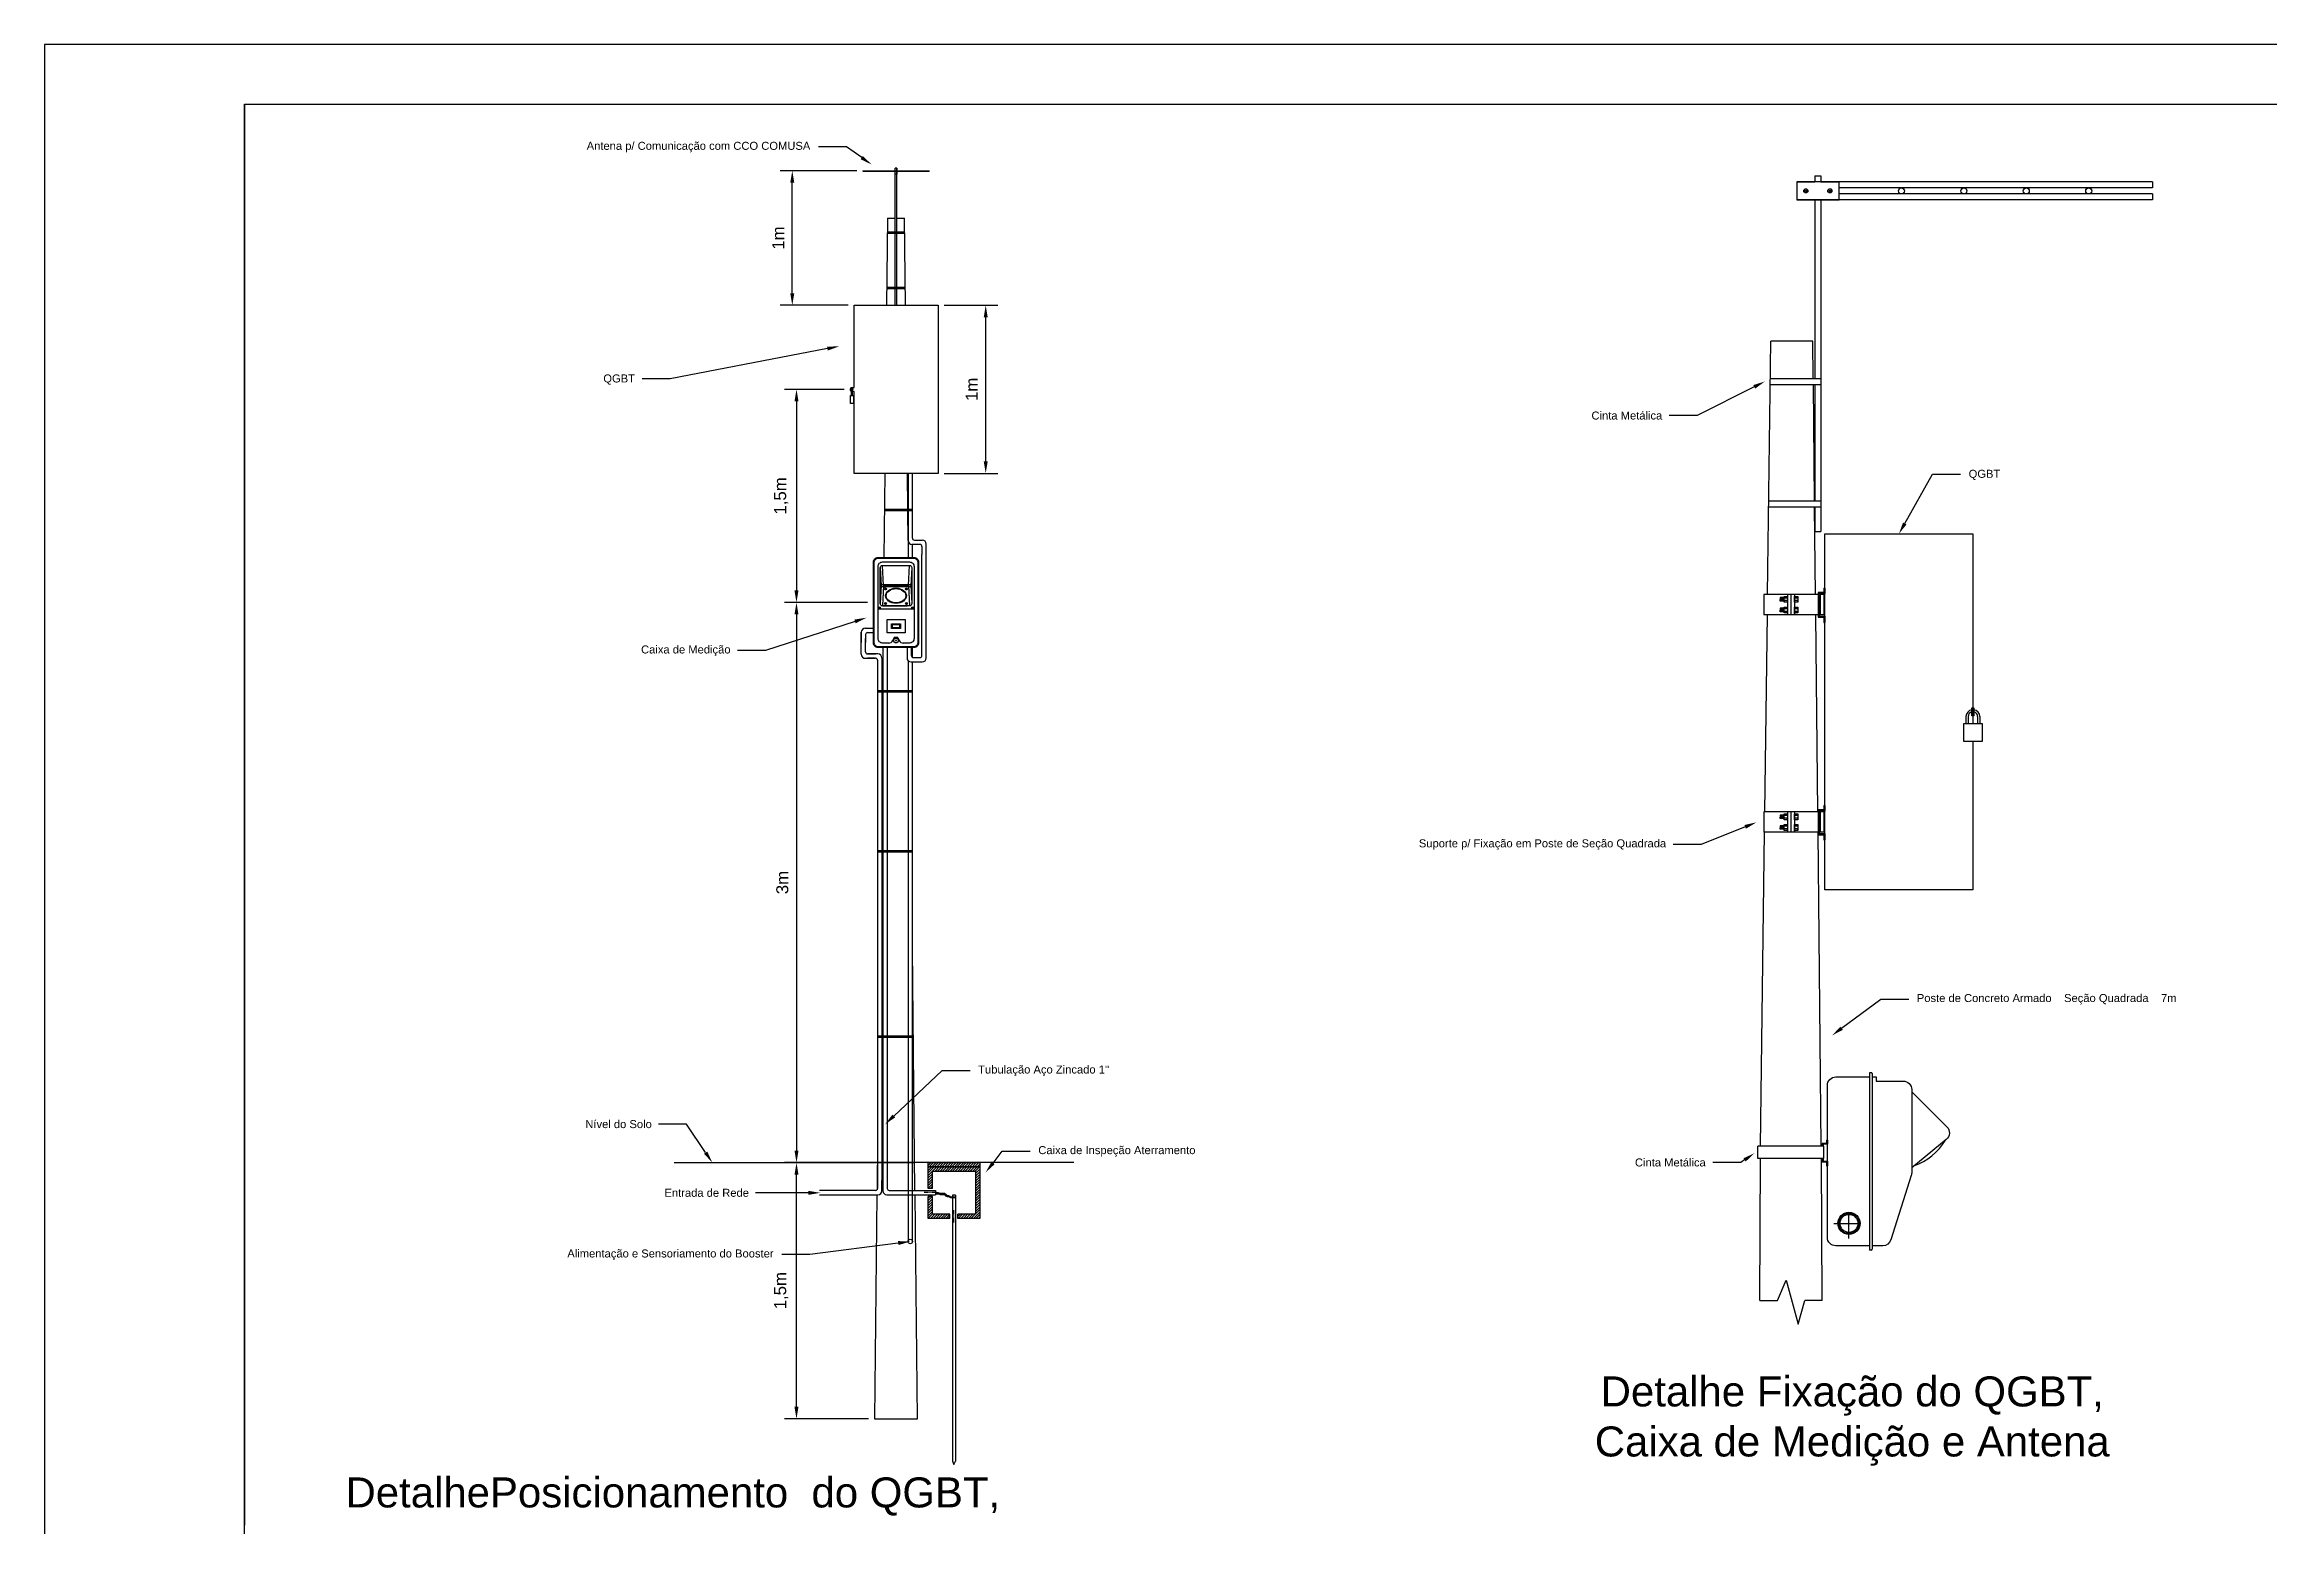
# Model space of a CAD drawing. Header units: millimetres. Extents: x 100 to 940, y 100 to 694.
# Drawn here: x 100 to 656, y 324 to 694 of the extents above; entities that cross this region are included whole.
import ezdxf
from ezdxf import colors
from ezdxf.entities.mleader import LeaderData, LeaderLine
from ezdxf.enums import TextEntityAlignment as Align
from ezdxf.math import Vec2, Vec3

# ---------------------------------------------------------------- set-up
doc = ezdxf.new("R2010")
doc.units = ezdxf.units.MM
doc.linetypes.add('CENTER', pattern=[2, 1.25, -0.25, 0.25, -0.25])
doc.layers.add('TXT', color=2, linetype='Continuous')
doc.styles.add('Annotative', font='Arial Regular.ttf')
doc.styles.add('Notes', font='Arial Regular.ttf', dxfattribs={"height": 3})
doc.styles.get("Standard").update_dxf_attribs({"font": 'Arial Regular.ttf'})
doc.dimstyles.new('Electrical-Metric', dxfattribs={"dimtxt": 3, "dimasz": 3, "dimexe": 3, "dimexo": 1.5, "dimgap": 2, "dimtad": 1, "dimzin": 3, "dimdsep": 46, "dimtxsty": 'Standard', "dimcen": 3, "dimazin": 2, "dimtfac": 1, "dimtofl": 0, "dimtmove": 0, "dimatfit": 3, "dimfxl": 1, "dimfrac": 1, "dimtolj": 1, "dimtzin": 0, "dimarcsym": 0})
pattern_1 = [(45, (-121.57084, 6.61905), (-0.31430896, 0.31430896), [])]

# ---------------------------------------------------------------- blocks, each defined once
blk = doc.blocks.new('*D48')
at = {"color": 0, "linetype": 'Continuous', "lineweight": -2, "transparency": 16777216}
for p, q in [((305.99, 414.58), (284.96, 414.58)), ((287.96, 353.58), (287.96, 411.58)), ((305.99, 350.58), (284.96, 350.58))]:
    blk.add_line(p, q, dxfattribs=at)
at = {"color": 0, "linetype": 'Continuous', "transparency": 16777216}
for points in [[(287.46, 411.58), (288.46, 411.58), (287.96, 414.58)], [(287.46, 353.58), (288.46, 353.58), (287.96, 350.58)]]:
    blk.add_solid(points, dxfattribs=at)
at = {"layer": 'Defpoints', "color": 0, "linetype": 'Continuous', "transparency": 16777216}
for p in [(287.96, 414.58), (307.49, 414.58), (307.49, 350.58)]:
    blk.add_point(p, dxfattribs=at)
at = {"color": 0, "linetype": 'Continuous', "transparency": 16777216, "insert": (284.16, 382.58), "char_height": 3, "attachment_point": 5, "rotation": 90}
blk.add_mtext('\\A1;1,5m', dxfattribs=at)
blk = doc.blocks.new('*D49')
at = {"color": 0, "linetype": 'Continuous', "lineweight": -2, "transparency": 16777216}
for p, q in [((305.71, 554.53), (284.96, 554.53)), ((287.96, 551.53), (287.96, 417.58)), ((305.71, 414.58), (284.96, 414.58))]:
    blk.add_line(p, q, dxfattribs=at)
at = {"color": 0, "linetype": 'Continuous', "transparency": 16777216}
for points in [[(287.46, 551.53), (288.46, 551.53), (287.96, 554.53)], [(287.46, 417.58), (288.46, 417.58), (287.96, 414.58)]]:
    blk.add_solid(points, dxfattribs=at)
at = {"layer": 'Defpoints', "color": 0, "linetype": 'Continuous', "transparency": 16777216}
for p in [(307.21, 554.53), (287.96, 414.58), (307.21, 414.58)]:
    blk.add_point(p, dxfattribs=at)
at = {"color": 0, "linetype": 'Continuous', "transparency": 16777216, "insert": (284.43, 484.55), "char_height": 3, "attachment_point": 5, "rotation": 90}
blk.add_mtext('\\A1;3m', dxfattribs=at)
blk = doc.blocks.new('*D50')
at = {"color": 0, "linetype": 'Continuous', "lineweight": -2, "transparency": 16777216}
for p, q in [((299.84, 607.78), (284.96, 607.78)), ((287.96, 604.78), (287.96, 557.53)), ((299.84, 554.53), (284.96, 554.53))]:
    blk.add_line(p, q, dxfattribs=at)
at = {"color": 0, "linetype": 'Continuous', "transparency": 16777216}
for points in [[(287.46, 604.78), (288.46, 604.78), (287.96, 607.78)], [(287.46, 557.53), (288.46, 557.53), (287.96, 554.53)]]:
    blk.add_solid(points, dxfattribs=at)
at = {"layer": 'Defpoints', "color": 0, "linetype": 'Continuous', "transparency": 16777216}
for p in [(301.34, 607.78), (287.96, 554.53), (301.34, 554.53)]:
    blk.add_point(p, dxfattribs=at)
at = {"color": 0, "linetype": 'Continuous', "transparency": 16777216, "insert": (284.16, 581.15), "char_height": 3, "attachment_point": 5, "rotation": 90}
blk.add_mtext('\\A1;1,5m', dxfattribs=at)
blk = doc.blocks.new('*D51')
at = {"color": 0, "linetype": 'Continuous', "lineweight": -2, "transparency": 16777216}
for p, q in [((303.04, 662.39), (283.91, 662.39)), ((286.91, 631.78), (286.91, 659.39)), ((300.84, 628.78), (283.91, 628.78))]:
    blk.add_line(p, q, dxfattribs=at)
at = {"color": 0, "linetype": 'Continuous', "transparency": 16777216}
for points in [[(286.41, 659.39), (287.41, 659.39), (286.91, 662.39)], [(286.41, 631.78), (287.41, 631.78), (286.91, 628.78)]]:
    blk.add_solid(points, dxfattribs=at)
at = {"layer": 'Defpoints', "color": 0, "linetype": 'Continuous', "transparency": 16777216}
for p in [(286.91, 662.39), (304.54, 662.39), (302.34, 628.78)]:
    blk.add_point(p, dxfattribs=at)
at = {"color": 0, "linetype": 'Continuous', "transparency": 16777216, "insert": (283.4, 645.58), "char_height": 3, "attachment_point": 5, "rotation": 90}
blk.add_mtext('\\A1;1m', dxfattribs=at)
blk = doc.blocks.new('*D52')
at = {"color": 0, "linetype": 'Continuous', "lineweight": -2, "transparency": 16777216}
for p, q in [((324.84, 628.78), (338.26, 628.78)), ((335.26, 589.78), (335.26, 625.78)), ((324.84, 586.78), (338.26, 586.78))]:
    blk.add_line(p, q, dxfattribs=at)
at = {"color": 0, "linetype": 'Continuous', "transparency": 16777216}
for points in [[(334.76, 625.78), (335.76, 625.78), (335.26, 628.78)], [(334.76, 589.78), (335.76, 589.78), (335.26, 586.78)]]:
    blk.add_solid(points, dxfattribs=at)
at = {"layer": 'Defpoints', "color": 0, "linetype": 'Continuous', "transparency": 16777216}
for p in [(323.34, 628.78), (335.26, 628.78), (323.34, 586.78)]:
    blk.add_point(p, dxfattribs=at)
at = {"color": 0, "linetype": 'Continuous', "transparency": 16777216, "insert": (331.75, 607.78), "char_height": 3, "attachment_point": 5, "rotation": 90}
blk.add_mtext('\\A1;1m', dxfattribs=at)

msp = doc.modelspace()

# ---------------------------------------------------------------- hatches: boundary and pattern name
at = {"linetype": 'Continuous'}
h = msp.add_hatch(dxfattribs=at)
h.set_pattern_fill('ANSI31', color=256, scale=0.14)
h.set_pattern_definition(pattern_1)
h.paths.add_polyline_path([(320.897, 414.575), (320.897, 413.515), (333.747, 413.515), (333.747, 414.575)])
h = msp.add_hatch(dxfattribs=at)
h.set_pattern_fill('ANSI31', color=256, scale=0.14)
h.set_pattern_definition(pattern_1)
h.paths.add_polyline_path([(320.897, 413.495), (320.897, 408.08), (321.967, 408.08), (321.967, 412.435), (332.677, 412.435), (332.677, 401.725), (328.322, 401.725), (328.322, 400.655), (333.747, 400.655), (333.747, 413.495)])
h.paths.add_polyline_path([(321.967, 401.725), (321.967, 406.08), (320.897, 406.08), (320.897, 400.655), (326.322, 400.655), (326.322, 401.725)], flags=17)

# ---------------------------------------------------------------- linework, layer by layer
for p, q in [((150, 679), (150, 324)), ((304.536, 662.391), (321.114, 662.391)), ((304.536, 662.391), (304.536, 662.308)), ((304.536, 662.308), (321.114, 662.308)), ((313.063, 663.075), (312.586, 663.075)), ((312.586, 662.391), (312.586, 663.075)), ((312.586, 662.391), (312.586, 663.075)), ((312.586, 661.541), (312.586, 662.308)), ((312.586, 647.018), (312.586, 662.308)), ((313.063, 661.541), (312.586, 661.541)), ((313.063, 663.075), (313.063, 662.391)), ((313.063, 662.391), (313.063, 663.075)), ((313.063, 662.308), (313.063, 661.541)), ((313.063, 647.018), (313.063, 662.308)), ((321.114, 662.391), (321.114, 662.308)), ((626.85, 659.592), (537.974, 659.592)), ((537.974, 659.592), (537.974, 658.092)), ((537.974, 659.592), (537.974, 655.092)), ((537.974, 659.592), (542.511, 659.592)), ((537.974, 656.592), (537.974, 655.092)), ((539.742, 657.542), (540.042, 657.842)), ((540.042, 656.842), (539.742, 657.142)), ((540.442, 657.842), (540.742, 657.542)), ((540.742, 657.142), (540.442, 656.842)), ((542.511, 661.143), (542.511, 659.592)), ((542.511, 661.143), (544.011, 661.143)), ((544.011, 661.143), (544.011, 659.592)), ((544.011, 659.592), (548.549, 659.592)), ((545.78, 657.542), (546.08, 657.842)), ((546.08, 656.842), (545.78, 657.142)), ((546.48, 657.842), (546.78, 657.542)), ((546.78, 657.142), (546.48, 656.842)), ((548.549, 655.092), (548.549, 659.592)), ((626.85, 658.092), (548.549, 658.092)), ((626.85, 656.592), (548.549, 656.592)), ((626.85, 659.592), (626.85, 658.092)), ((626.85, 656.592), (626.85, 655.092)), ((310.686, 650.575), (310.454, 628.775)), ((310.686, 650.575), (312.586, 650.575)), ((313.063, 650.575), (314.986, 650.575)), ((315.219, 628.775), (314.986, 650.575)), ((626.85, 655.092), (537.974, 655.092)), ((537.974, 655.092), (548.549, 655.092)), ((542.511, 655.092), (544.011, 655.092)), ((542.511, 655.092), (542.511, 610.496)), ((544.011, 655.092), (544.011, 572.267)), ((315.028, 646.678), (310.645, 646.678)), ((315.024, 647.018), (310.648, 647.018)), ((312.586, 633.206), (312.586, 646.678)), ((313.063, 633.206), (313.063, 646.678)), ((315.175, 632.866), (310.497, 632.866)), ((315.171, 633.206), (310.501, 633.206)), ((312.586, 628.775), (312.586, 632.866)), ((313.063, 628.775), (313.063, 632.866)), ((530.702, 556.514), (531.511, 619.837)), ((542.018, 619.837), (531.511, 619.837)), ((542.115, 610.496), (542.018, 619.837)), ((301.686, 606.275), (301.686, 607.775)), ((301.986, 606.275), (301.986, 607.775)), ((531.373, 608.996), (544.011, 608.996)), ((531.392, 610.496), (544.011, 610.496)), ((542.431, 579.965), (542.131, 608.996)), ((542.511, 608.996), (542.511, 579.965)), ((310.006, 586.775), (309.782, 565.775)), ((315.763, 577.772), (315.667, 586.775)), ((315.845, 586.775), (315.845, 577.772)), ((315.845, 586.775), (315.845, 577.772)), ((316.933, 570.612), (316.933, 586.775)), ((316.933, 570.612), (316.933, 586.775)), ((530.982, 578.465), (544.011, 578.465)), ((531.001, 579.965), (544.011, 579.965)), ((542.674, 556.514), (542.447, 578.465)), ((542.511, 578.465), (542.511, 572.267)), ((316.933, 577.432), (309.906, 577.432)), ((316.933, 577.772), (309.91, 577.772)), ((315.845, 570.024), (315.766, 577.432)), ((315.845, 577.432), (315.845, 565.775)), ((315.845, 577.432), (315.845, 570.024)), ((318.816, 569.022), (316.816, 569.022)), ((316.933, 565.775), (316.933, 569.022)), ((317.433, 570.112), (319.433, 570.112)), ((319.316, 568.522), (319.316, 566.522)), ((320.404, 566.522), (320.404, 569.11)), ((542.511, 572.267), (544.011, 572.267)), ((308.899, 563.244), (309.124, 558.744)), ((309.686, 558.744), (309.433, 563.806)), ((315.986, 558.74), (316.239, 563.806)), ((316.774, 563.244), (316.549, 558.744)), ((319.316, 543.275), (319.316, 566.522)), ((320.404, 543.275), (320.404, 566.522)), ((309.124, 558.744), (308.899, 554.244)), ((309.686, 558.744), (309.433, 553.682)), ((309.672, 558.462), (310.235, 558.462)), ((315.986, 558.74), (309.686, 558.744)), ((316, 558.459), (315.438, 558.459)), ((315.986, 558.74), (316.239, 553.682)), ((316.549, 558.74), (316.774, 554.244)), ((543.296, 556.514), (529.749, 556.514)), ((529.749, 556.514), (529.749, 551.445)), ((535.635, 556.514), (535.635, 551.445)), ((535.635, 556.514), (535.635, 551.445)), ((535.635, 556.044), (535.635, 555.644)), ((536.523, 556.514), (536.523, 551.445)), ((536.523, 556.514), (536.523, 551.445)), ((537.411, 556.514), (537.411, 551.445)), ((538.211, 556.044), (538.211, 555.644)), ((544.703, 557.017), (543.296, 557.017)), ((543.296, 557.017), (543.296, 550.829)), ((544.984, 556.736), (543.578, 556.736)), ((543.578, 556.736), (543.578, 551.111)), ((544.718, 556.514), (543.578, 556.514)), ((543.83, 556.514), (543.83, 551.445)), ((544.703, 558.142), (544.703, 557.017)), ((544.703, 558.142), (544.984, 558.142)), ((544.718, 556.514), (544.718, 551.445)), ((544.984, 558.142), (544.984, 556.736)), ((317.336, 552.838), (308.336, 552.838)), ((309.433, 553.682), (315.62, 553.682)), ((309.433, 553.682), (309.995, 553.682)), ((316.211, 553.682), (315.649, 553.682)), ((317.336, 554.525), (317.336, 551.15)), ((543.296, 551.445), (529.749, 551.445)), ((530.007, 502.182), (530.637, 551.445)), ((534.835, 555.744), (533.835, 555.744)), ((533.835, 555.744), (533.835, 554.883)), ((533.835, 554.883), (533.945, 555.744)), ((534.835, 554.883), (533.835, 554.883)), ((534.836, 553.076), (533.836, 553.076)), ((533.836, 553.076), (533.836, 552.215)), ((533.836, 552.215), (533.946, 553.076)), ((534.836, 552.215), (533.836, 552.215)), ((533.914, 554.883), (534.023, 555.744)), ((533.915, 552.215), (534.025, 553.076)), ((534.003, 554.883), (534.112, 555.744)), ((534.004, 552.215), (534.114, 553.076)), ((534.092, 554.883), (534.201, 555.744)), ((534.093, 552.215), (534.203, 553.076)), ((534.173, 554.883), (534.283, 555.744)), ((534.174, 552.215), (534.284, 553.076)), ((534.266, 554.883), (534.375, 555.744)), ((534.267, 552.215), (534.377, 553.076)), ((534.335, 554.883), (534.445, 555.744)), ((534.336, 552.215), (534.446, 553.076)), ((534.413, 554.883), (534.523, 555.744)), ((534.414, 552.215), (534.524, 553.076)), ((534.494, 554.883), (534.604, 555.744)), ((534.496, 552.215), (534.605, 553.076)), ((534.587, 554.883), (534.697, 555.744)), ((534.589, 552.215), (534.698, 553.076)), ((534.668, 554.883), (534.778, 555.744)), ((534.67, 552.215), (534.78, 553.076)), ((534.753, 554.883), (534.835, 555.522)), ((534.755, 552.215), (534.836, 552.854)), ((534.833, 555.644), (534.835, 555.744)), ((534.835, 555.644), (534.835, 555.744)), ((534.835, 555.644), (534.836, 555.744)), ((535.635, 555.644), (534.835, 555.644)), ((535.635, 554.983), (534.835, 554.983)), ((534.835, 554.983), (534.835, 554.883)), ((534.835, 552.976), (534.836, 553.076)), ((535.635, 552.976), (534.835, 552.976)), ((535.635, 552.315), (534.835, 552.315)), ((534.836, 552.976), (534.836, 553.076)), ((534.836, 552.315), (534.836, 552.215)), ((535.635, 554.583), (535.635, 554.983)), ((535.635, 553.376), (535.635, 552.976)), ((535.635, 551.915), (535.635, 552.315)), ((538.211, 555.644), (537.411, 555.644)), ((538.211, 554.983), (537.411, 554.983)), ((538.211, 552.976), (537.411, 552.976)), ((537.411, 551.445), (537.411, 552.645)), ((538.211, 552.315), (537.411, 552.315)), ((538.211, 554.583), (538.211, 554.983)), ((538.211, 553.376), (538.211, 552.976)), ((538.211, 551.915), (538.211, 552.315)), ((543.238, 502.182), (542.727, 551.445)), ((543.296, 550.829), (544.703, 550.829)), ((544.718, 551.445), (543.578, 551.445)), ((543.578, 551.111), (544.984, 551.111)), ((544.703, 550.829), (544.703, 549.518)), ((544.984, 551.111), (544.984, 549.518)), ((304.143, 541.578), (304.145, 547.083)), ((304.145, 547.083), (304.145, 544.495)), ((305.145, 548.083), (307.211, 548.083)), ((305.231, 542.166), (305.233, 545.495)), ((305.233, 546.495), (305.233, 544.495)), ((305.733, 546.995), (307.211, 546.995)), ((312.386, 545.767), (312.021, 545.027)), ((313.286, 545.767), (312.386, 545.767)), ((313.286, 545.767), (313.651, 545.027)), ((544.703, 549.518), (544.984, 549.518)), ((304.143, 542.754), (304.143, 544.754)), ((305.143, 540.578), (307.731, 540.578)), ((305.231, 542.166), (305.231, 544.754)), ((308.318, 541.666), (305.73, 541.666)), ((307.73, 540.578), (305.73, 540.578)), ((305.731, 541.666), (307.731, 541.666)), ((308.23, 540.078), (308.23, 408.124)), ((309.318, 540.666), (309.318, 532.485)), ((309.542, 543.275), (309.426, 532.485)), ((309.542, 543.275), (309.542, 532.485)), ((310.63, 543.275), (310.63, 532.485)), ((315.587, 543.275), (315.587, 540.687)), ((315.845, 540.016), (315.845, 532.485)), ((316.587, 539.687), (319.175, 539.687)), ((316.675, 541.275), (316.675, 543.275)), ((316.816, 539.687), (319.404, 539.687)), ((316.933, 540.837), (316.933, 543.275)), ((316.933, 446.21), (316.933, 539.687)), ((317.175, 540.775), (318.816, 540.775)), ((319.316, 541.275), (319.316, 543.275)), ((320.404, 540.687), (320.404, 543.275)), ((316.933, 532.485), (308.23, 532.485)), ((316.933, 532.145), (308.23, 532.145)), ((309.423, 532.145), (309.318, 522.305)), ((309.318, 532.145), (309.318, 492.483)), ((309.542, 532.145), (309.542, 492.483)), ((310.63, 532.145), (310.63, 492.483)), ((315.845, 532.145), (315.845, 492.483)), ((581.997, 526.187), (581.997, 528.237)), ((580.275, 526.023), (580.275, 524.283)), ((580.808, 526.023), (580.808, 524.283)), ((583.186, 526.023), (583.186, 524.283)), ((583.719, 526.023), (583.719, 524.283)), ((543.296, 502.182), (529.749, 502.182)), ((529.749, 502.182), (529.749, 497.114)), ((534.835, 501.413), (533.835, 501.413)), ((533.835, 501.413), (533.835, 500.552)), ((533.835, 500.552), (533.945, 501.413)), ((534.835, 500.552), (533.835, 500.552)), ((533.914, 500.552), (534.023, 501.413)), ((534.003, 500.552), (534.112, 501.413)), ((534.092, 500.552), (534.201, 501.413)), ((534.173, 500.552), (534.283, 501.413)), ((534.266, 500.552), (534.375, 501.413)), ((534.335, 500.552), (534.445, 501.413)), ((534.413, 500.552), (534.523, 501.413)), ((534.494, 500.552), (534.604, 501.413)), ((534.587, 500.552), (534.697, 501.413)), ((534.668, 500.552), (534.778, 501.413)), ((534.753, 500.552), (534.835, 501.19)), ((534.833, 501.313), (534.835, 501.413)), ((534.835, 501.313), (534.835, 501.413)), ((534.835, 501.313), (534.836, 501.413)), ((535.635, 501.313), (534.835, 501.313)), ((535.635, 500.652), (534.835, 500.652)), ((534.835, 500.652), (534.835, 500.552)), ((535.635, 502.182), (535.635, 497.114)), ((535.635, 502.182), (535.635, 497.114)), ((535.635, 501.713), (535.635, 501.313)), ((535.635, 500.252), (535.635, 500.652)), ((536.523, 502.182), (536.523, 497.114)), ((536.523, 502.182), (536.523, 497.114)), ((537.411, 502.182), (537.411, 497.114)), ((538.211, 501.313), (537.411, 501.313)), ((538.211, 500.652), (537.411, 500.652)), ((538.211, 501.713), (538.211, 501.313)), ((538.211, 500.252), (538.211, 500.652)), ((544.703, 502.686), (543.296, 502.686)), ((543.296, 502.686), (543.296, 496.498)), ((544.703, 502.686), (543.296, 502.686)), ((543.296, 502.686), (543.296, 496.498)), ((544.984, 502.404), (543.578, 502.404)), ((543.578, 502.404), (543.578, 496.779)), ((544.984, 502.404), (543.578, 502.404)), ((543.578, 502.404), (543.578, 496.779)), ((544.718, 502.182), (543.578, 502.182)), ((543.83, 502.182), (543.83, 497.114)), ((544.703, 503.811), (544.703, 502.686)), ((544.703, 503.811), (544.984, 503.811)), ((544.703, 503.811), (544.703, 502.686)), ((544.703, 503.811), (544.984, 503.811)), ((544.718, 502.182), (544.718, 497.114)), ((544.984, 503.811), (544.984, 502.404)), ((544.984, 503.811), (544.984, 502.404)), ((528.939, 418.649), (529.942, 497.114)), ((543.296, 497.114), (529.749, 497.114)), ((534.836, 498.744), (533.836, 498.744)), ((533.836, 498.744), (533.836, 497.884)), ((533.836, 497.884), (533.946, 498.744)), ((534.836, 497.884), (533.836, 497.884)), ((533.915, 497.884), (534.025, 498.744)), ((534.004, 497.884), (534.114, 498.744)), ((534.093, 497.884), (534.203, 498.744)), ((534.174, 497.884), (534.284, 498.744)), ((534.267, 497.884), (534.377, 498.744)), ((534.336, 497.884), (534.446, 498.744)), ((534.414, 497.884), (534.524, 498.744)), ((534.496, 497.884), (534.605, 498.744)), ((534.589, 497.884), (534.698, 498.744)), ((534.67, 497.884), (534.78, 498.744)), ((534.755, 497.884), (534.836, 498.522)), ((534.835, 498.644), (534.836, 498.744)), ((535.635, 498.644), (534.835, 498.644)), ((535.635, 497.984), (534.835, 497.984)), ((534.836, 498.644), (534.836, 498.744)), ((534.836, 497.984), (534.836, 497.884)), ((535.635, 499.044), (535.635, 498.644)), ((535.635, 497.584), (535.635, 497.984)), ((538.211, 498.644), (537.411, 498.644)), ((537.411, 497.114), (537.411, 498.314)), ((538.211, 497.984), (537.411, 497.984)), ((538.211, 499.044), (538.211, 498.644)), ((538.211, 497.584), (538.211, 497.984)), ((544.103, 418.649), (543.29, 497.114)), ((543.296, 496.498), (544.703, 496.498)), ((543.296, 496.498), (544.703, 496.498)), ((544.718, 497.114), (543.578, 497.114)), ((543.578, 496.779), (544.984, 496.779)), ((543.578, 496.779), (544.984, 496.779)), ((544.703, 496.498), (544.703, 495.187)), ((544.703, 496.498), (544.703, 495.187)), ((544.703, 495.187), (544.984, 495.187)), ((544.703, 495.187), (544.984, 495.187)), ((544.984, 496.779), (544.984, 495.187)), ((544.984, 496.779), (544.984, 495.187)), ((316.933, 492.483), (308.23, 492.483)), ((316.933, 492.143), (308.23, 492.143)), ((309.318, 492.143), (309.318, 446.21)), ((309.542, 492.143), (309.542, 446.21)), ((310.63, 492.143), (310.63, 446.21)), ((315.845, 492.143), (315.845, 446.21)), ((317.578, 407.624), (316.933, 468.024)), ((317.166, 446.21), (308.23, 446.21)), ((317.17, 445.87), (308.23, 445.87)), ((309.318, 445.87), (309.318, 408.124)), ((309.542, 445.87), (309.542, 407.536)), ((310.63, 445.87), (310.63, 408.124)), ((315.845, 445.87), (315.845, 394.868)), ((316.933, 394.868), (316.933, 445.87)), ((556.167, 437.042), (556.167, 392.746)), ((556.589, 437.042), (556.167, 437.042)), ((556.8, 436.831), (556.8, 392.956)), ((556.8, 435.988), (557.854, 435.988)), ((557.854, 435.988), (557.854, 434.933)), ((308.23, 420.305), (308.096, 407.784)), ((544.763, 418.649), (528.269, 418.649)), ((528.269, 415.612), (528.269, 418.649)), ((545.409, 419.378), (544.354, 419.378)), ((544.354, 419.378), (544.354, 418.649)), ((545.62, 419.167), (544.565, 419.167)), ((544.565, 419.167), (544.565, 418.649)), ((544.763, 415.612), (544.763, 418.649)), ((545.409, 420.222), (545.409, 419.378)), ((545.409, 420.222), (545.62, 420.222)), ((545.62, 420.222), (545.62, 419.167)), ((257.386, 414.575), (317.503, 414.575)), ((357.256, 414.575), (293.695, 414.575)), ((544.763, 415.612), (528.269, 415.612)), ((528.739, 380.146), (528.923, 415.612)), ((544.354, 380.146), (544.123, 415.612)), ((544.354, 415.612), (544.354, 414.738)), ((544.354, 414.738), (545.409, 414.738)), ((544.565, 415.612), (544.565, 414.948)), ((544.565, 414.948), (545.62, 414.948)), ((545.409, 414.738), (545.409, 413.754)), ((545.409, 413.754), (545.62, 413.754)), ((545.62, 414.948), (545.62, 413.754)), ((307.73, 407.624), (293.695, 407.624)), ((293.695, 406.536), (308.318, 406.536)), ((308.083, 406.536), (307.486, 350.575)), ((308.23, 408.124), (308.23, 410.124)), ((309.318, 407.536), (309.318, 410.124)), ((310.542, 406.536), (322.683, 406.536)), ((311.13, 407.624), (322.683, 407.624)), ((318.186, 350.575), (317.589, 406.536)), ((321.967, 408.08), (320.897, 408.08)), ((321.967, 406.08), (320.897, 406.08)), ((322.683, 407.624), (322.683, 406.536)), ((322.683, 407.213), (322.967, 407.08)), ((322.683, 406.899), (322.985, 406.754)), ((322.967, 407.08), (323.412, 407.08)), ((322.985, 406.754), (323.232, 406.754)), ((323.232, 406.754), (323.501, 406.754)), ((323.412, 407.08), (323.815, 406.933)), ((323.501, 406.754), (323.871, 406.574)), ((323.815, 406.933), (324.118, 406.933)), ((323.871, 406.574), (324.23, 406.574)), ((324.118, 406.933), (324.511, 406.933)), ((324.23, 406.574), (324.488, 406.574)), ((324.488, 406.574), (324.926, 406.574)), ((324.511, 406.933), (324.926, 406.933)), ((324.926, 406.933), (325.419, 406.529)), ((324.926, 406.574), (325.229, 406.272)), ((325.229, 406.272), (325.621, 406.126)), ((325.419, 406.529), (325.649, 406.341)), ((325.621, 406.126), (325.879, 406.126)), ((325.649, 406.341), (325.991, 406.341)), ((325.879, 406.126), (326.26, 405.947)), ((325.991, 406.341), (326.305, 406.193)), ((326.26, 405.947), (326.451, 405.857)), ((326.305, 406.193), (326.564, 406.071)), ((326.451, 405.857), (326.914, 405.857)), ((326.564, 406.071), (326.776, 406.071)), ((326.776, 406.071), (326.914, 406.071)), ((326.914, 406.428), (326.914, 339.967)), ((327.73, 406.428), (326.914, 406.428)), ((326.914, 406.071), (327.236, 406.071)), ((326.914, 405.857), (327.158, 405.857)), ((327.158, 405.857), (327.55, 405.857)), ((327.236, 406.071), (327.73, 406.071)), ((327.55, 405.857), (327.73, 405.857)), ((327.73, 406.428), (327.73, 339.967)), ((326.322, 400.655), (326.322, 401.725)), ((328.322, 400.655), (328.322, 401.725)), ((556.589, 392.746), (556.167, 392.746)), ((533.159, 380.146), (535.326, 385.176)), ((535.326, 385.176), (538.314, 374.201)), ((528.739, 380.146), (533.159, 380.146)), ((538.314, 374.201), (539.997, 380.141)), ((544.354, 380.146), (539.997, 380.141)), ((307.486, 350.575), (318.186, 350.575)), ((326.914, 339.967), (327.322, 339.151)), ((327.322, 339.151), (327.73, 339.967))]:
    msp.add_line(p, q, dxfattribs=at)
at = {"linetype": 'CENTER'}
for p, q in [((322.967, 407.08), (319.897, 407.08)), ((327.322, 399.655), (327.322, 402.725))]:
    msp.add_line(p, q, dxfattribs=at)
at = {"linetype": 'CENTER', "ltscale": 5}
for p, q in [((551.028, 395.649), (551.028, 403.149)), ((547.278, 399.399), (554.778, 399.399))]:
    msp.add_line(p, q, dxfattribs=at)
for points in [[(100, 100), (940, 100), (940, 693.939), (100, 693.939)], [(150, 679), (925, 679), (925, 115), (150, 115)]]:
    msp.add_lwpolyline(points, close=True)
at = {"linetype": 'Continuous'}
for points in [[(539.742, 657.142), (539.742, 657.542)], [(540.042, 657.842), (540.442, 657.842)], [(540.442, 656.842), (540.042, 656.842)], [(540.742, 657.542), (540.742, 657.142)], [(545.78, 657.142), (545.78, 657.542)], [(546.08, 657.842), (546.48, 657.842)], [(546.48, 656.842), (546.08, 656.842)], [(546.78, 657.542), (546.78, 657.142)], [(302.336, 608.275), (302.336, 628.775), (323.336, 628.775), (323.336, 586.775), (302.336, 586.775), (302.336, 607.275)], [(301.836, 608.275), (302.336, 608.275)], [(302.336, 607.275), (301.986, 607.275)], [(581.997, 519.803), (581.997, 482.774), (544.984, 482.774), (544.984, 571.65), (581.997, 571.65), (581.997, 524.283)], [(556.8, 435.988), (557.854, 435.988)], [(320.897, 408.08), (320.897, 413.495), (333.747, 413.495), (333.747, 400.655), (328.322, 400.655)], [(321.967, 408.08), (321.967, 412.435), (332.677, 412.435), (332.677, 401.725), (328.322, 401.725)], [(326.322, 400.655), (320.897, 400.655), (320.897, 406.08)], [(326.322, 401.725), (321.967, 401.725), (321.967, 406.08)], [(559.331, 393.8), (556.8, 393.8)]]:
    msp.add_lwpolyline(points, dxfattribs=at)
for points in [[(301.486, 606.275), (302.186, 606.275), (302.186, 604.275), (301.486, 604.275)], [(534.835, 554.583), (534.835, 556.044), (535.635, 556.044), (535.635, 554.583)], [(537.411, 554.583), (537.411, 556.044), (538.211, 556.044), (538.211, 554.583)], [(534.835, 551.915), (534.835, 553.376), (535.635, 553.376), (535.635, 551.915)], [(537.411, 551.915), (537.411, 553.376), (538.211, 553.376), (538.211, 551.915)], [(310.586, 550.307), (315.086, 550.307), (315.086, 546.932), (310.586, 546.932)], [(311.711, 549.182), (313.961, 549.182), (313.961, 548.057), (311.711, 548.057)], [(311.992, 549.013), (313.68, 549.013), (313.68, 548.225), (311.992, 548.225)], [(581.744, 528.237), (582.251, 528.237), (582.251, 526.187), (581.744, 526.187)], [(579.696, 524.283), (584.298, 524.283), (584.298, 519.803), (579.696, 519.803)], [(534.835, 500.252), (534.835, 501.713), (535.635, 501.713), (535.635, 500.252)], [(537.411, 500.252), (537.411, 501.713), (538.211, 501.713), (538.211, 500.252)], [(534.835, 497.584), (534.835, 499.044), (535.635, 499.044), (535.635, 497.584)], [(537.411, 497.584), (537.411, 499.044), (538.211, 499.044), (538.211, 497.584)], [(320.897, 414.575), (333.747, 414.575), (333.747, 413.515), (320.897, 413.515)]]:
    msp.add_lwpolyline(points, close=True, dxfattribs=at)
for points in [[(308.336, 565.775), (317.336, 565.775, -0.4142136), (318.461, 564.65), (318.461, 544.4, -0.4142136), (317.336, 543.275), (308.336, 543.275, -0.4142136), (307.211, 544.4), (307.211, 564.65, -0.4142136)], [(308.505, 565.607), (317.167, 565.607, -0.4142136), (318.292, 564.482), (318.292, 544.569, -0.4142136), (317.167, 543.444), (308.505, 543.444, -0.4142136), (307.38, 544.569), (307.38, 564.482, -0.4142136)], [(309.461, 563.807), (316.211, 563.807, -0.4142136), (316.774, 563.244), (316.774, 554.244, -0.4142136), (316.211, 553.682), (309.461, 553.682, -0.4142136), (308.899, 554.244), (308.899, 563.244, -0.4142136)], [(309.405, 559.025), (316.267, 559.021, -0.4140498), (316.549, 558.74), (316.549, 558.74, -0.4143773), (316.267, 558.459), (309.405, 558.463, -0.4140498), (309.124, 558.744), (309.124, 558.744, -0.4143773)]]:
    msp.add_lwpolyline(points, format="xyb", close=True, dxfattribs=at)
for points in [[(311.012, 544.4), (309.461, 544.4, -0.4142136), (308.336, 545.525), (308.336, 563.525, -0.4142136), (309.461, 564.65), (316.211, 564.65, -0.4142136), (317.336, 563.525), (317.336, 545.525, -0.4142136), (316.211, 544.4), (314.66, 544.4)], [(556.167, 393.8), (547.729, 393.8, -0.4142136), (545.62, 395.91), (545.62, 433.878, -0.4142136), (547.729, 435.988), (556.167, 435.988)], [(557.854, 434.933), (564.604, 434.933, -0.4142136), (566.714, 432.824), (566.714, 412.147, -0.0979633), (566.555, 411.344), (561.484, 395.275, -0.3272633), (559.472, 393.8), (556.8, 393.8)], [(566.714, 432.296), (575.506, 423.503, -0.4436998), (575.351, 420.379), (566.714, 413.312)]]:
    msp.add_lwpolyline(points, format="xyb", dxfattribs=at)
for centre, radius in [((540.242, 657.342), 0.219), ((546.28, 657.342), 0.219), ((564.149, 657.342), 0.75), ((579.749, 657.342), 0.75), ((595.349, 657.342), 0.75), ((610.949, 657.342), 0.75), ((310.235, 557.896), 0.238), ((310.235, 557.896), 0.18), ((315.438, 557.896), 0.238), ((315.438, 557.896), 0.18), ((308.674, 553.175), 0.238), ((308.674, 553.175), 0.18), ((310.234, 554.244), 0.238), ((310.234, 554.244), 0.18), ((315.438, 554.244), 0.238), ((315.438, 554.244), 0.18), ((316.999, 553.175), 0.238), ((316.999, 553.175), 0.18), ((551.028, 399.399), 2.788), ((551.028, 399.399), 2.529), ((551.028, 399.399), 2.242), ((316.389, 394.868), 0.544)]:
    msp.add_circle(centre, radius, dxfattribs=at)
for radius in [0.625, 0.564, 0.0995]:
    msp.add_circle((312.836, 545.026), radius)
for centre, radius, start, end in [((301.836, 607.775), 0.5, 90, 252.5424), ((301.836, 607.775), 0.263, 304.74577, 235.25423), ((301.836, 607.775), 0.15, 0, 180), ((316.845, 570.024), 1, 180, 270), ((317.433, 570.612), 0.5, 180, 270), ((318.816, 568.522), 0.5, 0, 90), ((319.404, 569.11), 1, 0, 90), ((305.145, 547.083), 1, 90, 180), ((305.733, 546.495), 0.5, 90, 180), ((311.012, 545.525), 1.125, 270, 333.7082), ((314.66, 545.525), 1.125, 206.2918, 270), ((305.143, 541.578), 1, 180, 270), ((305.731, 542.166), 0.5, 180, 270), ((307.73, 540.078), 0.5, 0, 90), ((308.318, 540.666), 1, 0, 90), ((316.587, 540.687), 1, 180, 270), ((317.175, 541.275), 0.5, 180, 270), ((318.816, 541.275), 0.5, 270, 0), ((319.404, 540.687), 1, 270, 0), ((581.997, 526.023), 1.722, 98.46306, 180), ((581.997, 526.023), 1.189, 102.30979, 180), ((581.997, 526.023), 1.722, 0, 81.53694), ((581.997, 526.023), 1.189, 0, 77.69021), ((556.589, 436.831), 0.211, 0, 90), ((562.014, 428.222), 15.387, 289.91051, 328.67467), ((307.73, 408.124), 0.5, 270, 0), ((308.318, 407.536), 1, 270, 0), ((310.542, 407.536), 1, 180, 270), ((311.13, 408.124), 0.5, 180, 270), ((556.589, 392.956), 0.211, 270, 0)]:
    msp.add_arc(centre, radius, start, end, dxfattribs=at)
for major_axis, ratio in [((2.603, -0.001), 0.7276388), ((2.449, -0.001), 0.7262425)]:
    msp.add_ellipse((312.836, 556.212), major_axis=major_axis, ratio=ratio, dxfattribs=at)

# ---------------------------------------------------------------- texts
at = {"layer": 'TXT', "color": 7, "style": 'Annotative'}
for s, p in [('Detalhe Fixação do QGBT,', (551.846, 353.664)), ('Caixa de Medição e Antena', (551.846, 341.163)), ('DetalhePosicionamento  do QGBT,', (257.055, 328.427))]:
    msp.add_text(s, height=7.5, dxfattribs=at).set_placement(p, align=Align.CENTER)

# ---------------------------------------------------------------- dimensions: what is measured, and where the dimension line sits
at = {"linetype": 'Continuous'}
for base, p1, p2, text, picture, middle in [((286.906, 662.391), (302.336, 628.775), (304.536, 662.391), '1m', '*D51', (283.4, 645.583)), ((335.258, 628.775), (323.336, 586.775), (323.336, 628.775), '1m', '*D52', (331.752, 607.775)), ((287.964, 554.525), (301.336, 607.775), (301.336, 554.525), '1,5m', '*D50', (284.161, 581.15)), ((287.964, 414.575), (307.211, 554.525), (307.211, 414.575), '3m', '*D49', (284.431, 484.55)), ((287.964, 414.575), (307.486, 350.575), (307.486, 414.575), '1,5m', '*D48', (284.161, 382.575))]:
    dim = msp.add_linear_dim(base=base, p1=p1, p2=p2, angle=90, text=text, dimstyle='Electrical-Metric', dxfattribs=at)
    dim.commit()
    dim.dimension.update_dxf_attribs({"geometry": picture, "text_midpoint": middle})

# ---------------------------------------------------------------- leaders
ml = msp.add_multileader_mtext('Standard', dxfattribs=at)
ml.set_content('Antena p/ Comunicação com CCO COMUSA', color=256, style='Notes')
ml.set_leader_properties()
ml.build(insert=Vec2(0, 0))
ml.multileader.update_dxf_attribs({"dogleg_length": 7, "arrow_head_size": 3})
ctx = ml.context
ctx.base_point, ctx.char_height, ctx.arrow_head_size, ctx.plane_origin = Vec3(233.521, 668.345), 2, 3, Vec3(306.73, 663.963)
notes = []
notes.append((ctx, [(0, (1, 1, 0), (300.426, 668.345), (-1, 0), 7, [(0, [(306.73, 663.963)], 0, [])])]))
ctx.mtext.insert, ctx.mtext.flow_direction = Vec3(235.521, 669.623), 5
ml = msp.add_multileader_mtext('Standard', dxfattribs=at)
ml.set_content('QGBT', color=256, style='Notes')
ml.set_leader_properties()
ml.build(insert=Vec2(0, 0))
ml.multileader.update_dxf_attribs({"dogleg_length": 7, "arrow_head_size": 3})
ctx = ml.context
ctx.base_point, ctx.char_height, ctx.arrow_head_size, ctx.plane_origin = Vec3(237.68, 610.423), 2, 3, Vec3(298.641, 618.525)
notes.append((ctx, [(0, (1, 1, 0), (256.421, 610.423), (-1, 0), 7, [(0, [(298.641, 618.525)], 0, [])])]))
ctx.mtext.insert, ctx.mtext.flow_direction = Vec3(239.68, 611.5), 5
ml = msp.add_multileader_mtext('Standard', dxfattribs=at)
ml.set_content('Cinta Metálica', color=256, style='Notes')
ml.set_leader_properties()
ml.build(insert=Vec2(0, 0))
ml.multileader.update_dxf_attribs({"dogleg_length": 7, "arrow_head_size": 3})
ctx = ml.context
ctx.base_point, ctx.char_height, ctx.arrow_head_size, ctx.plane_origin = Vec3(484.664, 601.222), 2, 3, Vec3(530.018, 609.753)
notes.append((ctx, [(0, (1, 1, 0), (513.109, 601.222), (-1, 0), 7, [(0, [(530.018, 609.753)], 0, [])])]))
ctx.mtext.insert, ctx.mtext.flow_direction = Vec3(486.664, 602.239), 5
ml = msp.add_multileader_mtext('Standard', dxfattribs=at)
ml.set_content('QGBT', color=256, style='Notes')
ml.set_leader_properties()
ml.build(insert=Vec2(0, 0))
ml.multileader.update_dxf_attribs({"dogleg_length": 7, "arrow_head_size": 3})
ctx = ml.context
ctx.base_point, ctx.char_height, ctx.arrow_head_size, ctx.plane_origin = Vec3(578.93, 586.6), 2, 3, Vec3(563.491, 571.65)
notes.append((ctx, [(0, (1, 1, 0), (571.93, 586.6), (1, 0), 7, [(0, [(563.491, 571.65)], 0, [])])]))
ctx.mtext.insert, ctx.mtext.flow_direction = Vec3(580.93, 587.678), 5
ml = msp.add_multileader_mtext('Standard', dxfattribs=at)
ml.set_content('Caixa de Medição', color=256, style='Notes')
ml.set_leader_properties()
ml.build(insert=Vec2(0, 0))
ml.multileader.update_dxf_attribs({"dogleg_length": 7, "arrow_head_size": 3})
ctx = ml.context
ctx.base_point, ctx.char_height, ctx.arrow_head_size, ctx.plane_origin = Vec3(247.113, 542.512), 2, 3, Vec3(305.443, 550.724)
notes.append((ctx, [(0, (1, 1, 0), (280.234, 542.512), (-1, 0), 7, [(0, [(305.443, 550.724)], 0, [])])]))
ctx.mtext.insert, ctx.mtext.flow_direction = Vec3(249.113, 543.786), 5
ml = msp.add_multileader_mtext('Standard', dxfattribs=at)
ml.set_content('Suporte p/ Fixação em Poste de Seção Quadrada', color=256, style='Notes')
ml.set_leader_properties()
ml.build(insert=Vec2(0, 0))
ml.multileader.update_dxf_attribs({"dogleg_length": 7, "arrow_head_size": 3})
ctx = ml.context
ctx.base_point, ctx.char_height, ctx.arrow_head_size, ctx.plane_origin = Vec3(441.518, 494.076), 2, 3, Vec3(527.876, 499.586)
notes.append((ctx, [(0, (1, 1, 0), (514.09, 494.076), (-1, 0), 7, [(0, [(527.876, 499.586)], 0, [])])]))
ctx.mtext.insert, ctx.mtext.flow_direction = Vec3(443.518, 495.353), 5
ml = msp.add_multileader_mtext('Standard', dxfattribs=at)
ml.set_content('Poste de Concreto Armado    Seção Quadrada    7m', color=256, style='Notes')
ml.set_leader_properties()
ml.build(insert=Vec2(0, 0))
ml.multileader.update_dxf_attribs({"dogleg_length": 7, "arrow_head_size": 3})
ctx = ml.context
ctx.base_point, ctx.char_height, ctx.arrow_head_size, ctx.plane_origin = Vec3(565.982, 455.423), 2, 3, Vec3(546.779, 446.345)
notes.append((ctx, [(0, (1, 1, 0), (558.982, 455.423), (1, 0), 7, [(0, [(546.779, 446.345)], 0, [])])]))
ctx.mtext.insert, ctx.mtext.flow_direction = Vec3(567.982, 456.696), 5
ml = msp.add_multileader_mtext('Standard', dxfattribs=at)
ml.set_content("Tubulação Aço Zincado 1''", color=256, style='Notes')
ml.set_leader_properties()
ml.build(insert=Vec2(0, 0))
ml.multileader.update_dxf_attribs({"dogleg_length": 7, "arrow_head_size": 3})
ctx = ml.context
ctx.base_point, ctx.char_height, ctx.arrow_head_size, ctx.plane_origin = Vec3(331.376, 437.568), 2, 3, Vec3(310.103, 424.166)
notes.append((ctx, [(0, (1, 1, 0), (324.376, 437.568), (1, 0), 7, [(0, [(310.103, 424.166)], 0, [])])]))
ctx.mtext.insert, ctx.mtext.flow_direction = Vec3(333.376, 438.842), 5
ml = msp.add_multileader_mtext('Standard', dxfattribs=at)
ml.set_content('Nível do Solo', color=256, style='Notes')
ml.set_leader_properties()
ml.build(insert=Vec2(0, 0))
ml.multileader.update_dxf_attribs({"dogleg_length": 7, "arrow_head_size": 3})
ctx = ml.context
ctx.base_point, ctx.char_height, ctx.arrow_head_size, ctx.plane_origin = Vec3(233.183, 424.184), 2, 3, Vec3(266.929, 414.575)
notes.append((ctx, [(0, (1, 1, 0), (260.485, 424.184), (-1, 0), 7, [(0, [(266.929, 414.575)], 0, [])])]))
ctx.mtext.insert, ctx.mtext.flow_direction = Vec3(235.183, 425.201), 5
ml = msp.add_multileader_mtext('Standard', dxfattribs=at)
ml.set_content('Caixa de Inspeção Aterramento', color=256, style='Notes')
ml.set_leader_properties()
ml.build(insert=Vec2(0, 0))
ml.multileader.update_dxf_attribs({"dogleg_length": 7, "arrow_head_size": 3})
ctx = ml.context
ctx.base_point, ctx.char_height, ctx.arrow_head_size, ctx.plane_origin = Vec3(346.398, 417.419), 2, 3, Vec3(335.227, 412.115)
notes.append((ctx, [(0, (1, 1, 0), (339.398, 417.419), (1, 0), 7, [(0, [(335.227, 412.115)], 0, [])])]))
ctx.mtext.insert, ctx.mtext.flow_direction = Vec3(348.398, 418.697), 5
ml = msp.add_multileader_mtext('Standard', dxfattribs=at)
ml.set_content('Cinta Metálica', color=256, style='Notes')
ml.set_leader_properties()
ml.build(insert=Vec2(0, 0))
ml.multileader.update_dxf_attribs({"dogleg_length": 7, "arrow_head_size": 3})
ctx = ml.context
ctx.base_point, ctx.char_height, ctx.arrow_head_size, ctx.plane_origin = Vec3(495.532, 414.605), 2, 3, Vec3(527.421, 416.936)
notes.append((ctx, [(0, (1, 1, 0), (523.976, 414.605), (-1, 0), 7, [(0, [(527.421, 416.936)], 0, [])])]))
ctx.mtext.insert, ctx.mtext.flow_direction = Vec3(497.532, 415.622), 5
ml = msp.add_multileader_mtext('Standard', dxfattribs=at)
ml.set_content('Entrada de Rede', color=256, style='Notes')
ml.set_leader_properties()
ml.build(insert=Vec2(0, 0))
ml.multileader.update_dxf_attribs({"dogleg_length": 7, "arrow_head_size": 3})
ctx = ml.context
ctx.base_point, ctx.char_height, ctx.arrow_head_size, ctx.plane_origin = Vec3(252.954, 407.028), 2, 3, Vec3(293.948, 407.028)
notes.append((ctx, [(0, (1, 1, 0), (284.742, 407.028), (-1, 0), 7, [(0, [(293.948, 407.028)], 0, [])])]))
ctx.mtext.insert, ctx.mtext.flow_direction = Vec3(254.954, 408.044), 5
ml = msp.add_multileader_mtext('Standard', dxfattribs=at)
ml.set_content('Alimentação e Sensoriamento do Booster', color=256, style='Notes')
ml.set_leader_properties()
ml.build(insert=Vec2(0, 0))
ml.multileader.update_dxf_attribs({"dogleg_length": 7, "arrow_head_size": 3})
ctx = ml.context
ctx.base_point, ctx.char_height, ctx.arrow_head_size, ctx.plane_origin = Vec3(228.679, 391.605), 2, 3, Vec3(316.389, 394.868)
notes.append((ctx, [(0, (1, 1, 0), (291.281, 391.605), (-1, 0), 7, [(0, [(316.389, 394.868)], 0, [])])]))
ctx.mtext.insert, ctx.mtext.flow_direction = Vec3(230.679, 392.879), 5
for ctx, leaders in notes:
    for number, flags, end, landing, length, lines in leaders:
        leader = LeaderData()
        leader.index, (leader.has_last_leader_line, leader.has_dogleg_vector, leader.attachment_direction) = number, flags
        leader.last_leader_point, leader.dogleg_vector, leader.dogleg_length = Vec3(end), Vec3(landing), length
        for number, points, colour, breaks in lines:
            line = LeaderLine()
            line.index, line.vertices, line.color, line.breaks = number, Vec3.list(points), colors.encode_raw_color(colour), breaks
            leader.lines.append(line)
        ctx.leaders.append(leader)

doc.saveas('drawing.dxf')
